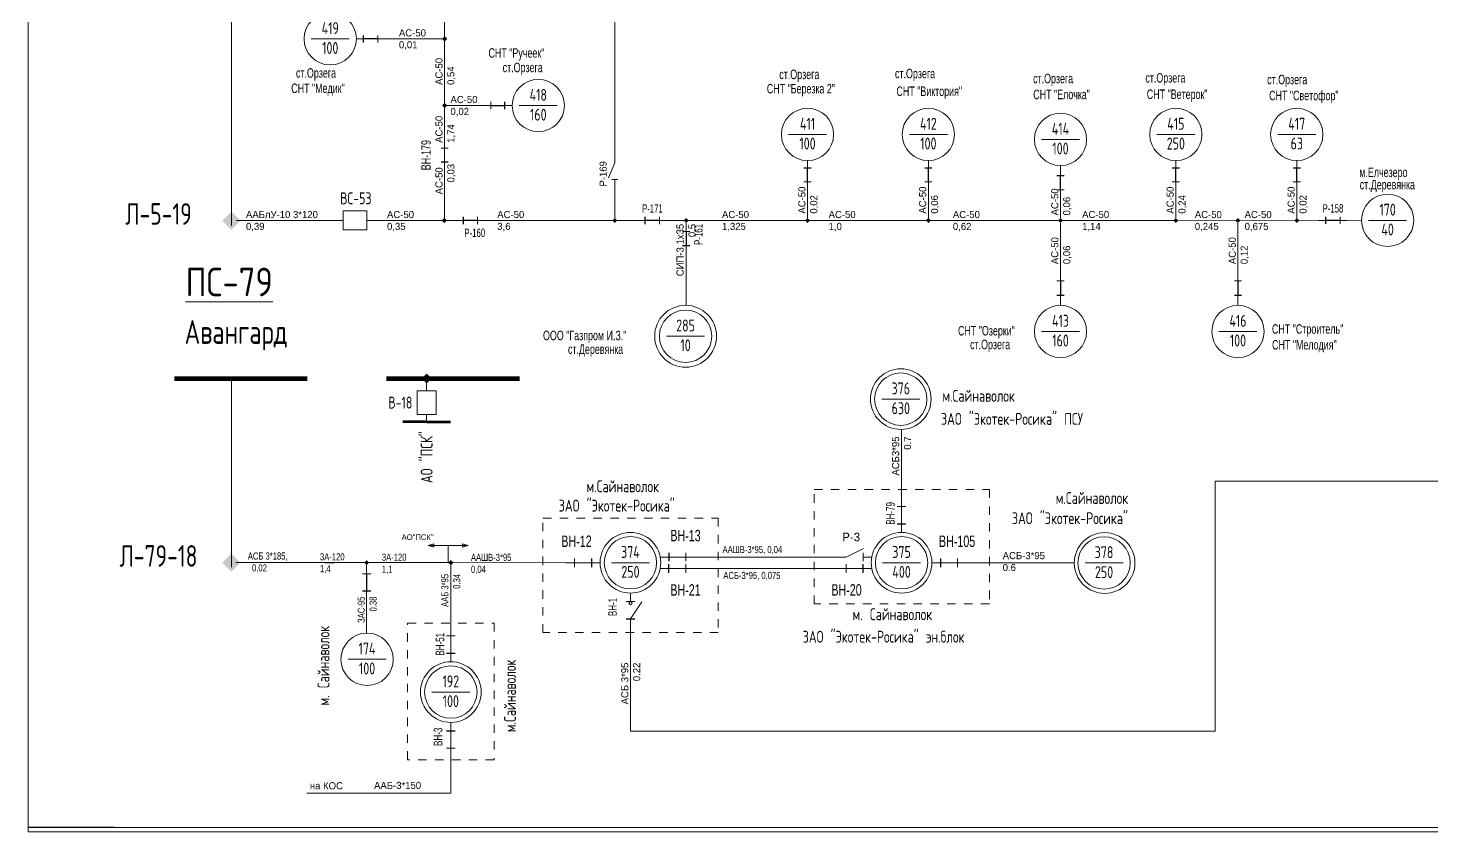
# Model space of a CAD drawing. Header units: millimetres. Extents: x 11 to 409, y 3 to 285.
# Drawn here: x 11.4 to 178, y 2.6 to 98 of the extents above; entities that cross this region are included whole.
import ezdxf
from ezdxf.enums import TextEntityAlignment as Align

# ---------------------------------------------------------------- set-up
doc = ezdxf.new("R2010")
doc.units = ezdxf.units.MM
doc.linetypes.add('JIS_02_1.0', pattern=[2, 1, -1])
for name, color, linetype, lineweight in [('10_КВ', 250, 'Continuous', 18), ('АТРИБУТЫ', 7, 'Continuous', 13), ('РАЗЪЕД_РУБИЛЬН', 150, 'Continuous', 13), ('ТЕКСТ', 7, 'Continuous', 13)]:
    doc.layers.add(name, color=color, linetype=linetype, lineweight=lineweight)
doc.layers.add('Слой1', color=7, linetype='Continuous', lineweight=13, plot=False)
doc.layers.add('СХ_ОПЕРАТИВНАЯ', color=10, linetype='Continuous')
doc.layers.add('ШУНТ_РАЗЪЕД', color=161, linetype='Continuous')
doc.styles.add('ATTRIB', font='txt.shx', dxfattribs={"width": 0.7, "height": 5})
doc.styles.add('PRINADLEGNOST', font='txt.shx', dxfattribs={"width": 0.7, "height": 7})
doc.styles.add('МП', font='txt.shx', dxfattribs={"width": 0.7, "height": 2.5})
doc.styles.add('ПС', font='txt.shx', dxfattribs={"width": 0.8, "height": 12})
doc.styles.add('ТЕКСТ_МОДЕЛИ', font='txt.shx', dxfattribs={"width": 0.7, "height": 5})

# ---------------------------------------------------------------- blocks, each defined once
blk = doc.blocks.new('ВЫКЛЮЧАТЕЛЬ')
at = {"color": 0, "linetype": 'ByBlock'}
for p, q in [((0, 0), (0, -3)), ((0, -13), (0, -16))]:
    blk.add_line(p, q, dxfattribs=at)
blk.add_lwpolyline([(-4, -3), (4, -3), (4, -13), (-4, -13)], close=True, dxfattribs=at)
at = {"layer": 'АТРИБУТЫ', "style": 'ATTRIB', "width": 0.7}
blk.add_attdef('ДИСП_НОМ', text='', height=5, dxfattribs=at).set_placement((-6, -8), align=Align.MIDDLE_RIGHT)
at = {"layer": 'АТРИБУТЫ', "style": 'ATTRIB', "width": 0.7, "flags": 1}
blk.add_attdef('КОД', text='', height=5, dxfattribs=at).set_placement((-6, -14), align=Align.MIDDLE_RIGHT)
blk = doc.blocks.new('ОТВЕТВЛЕНИЕ')
at = {"color": 0, "linetype": 'ByBlock'}
blk.add_solid([(0, 1.06), (1.06, 0), (-1.06, 0), (0, -1.06)], dxfattribs=at)
blk = doc.blocks.new('ВЫКЛ_НАГРУЗКИ')
at = {"color": 0, "linetype": 'ByBlock'}
for p, q in [((0, 0), (0, -3)), ((0, -9), (0, -12))]:
    blk.add_line(p, q, dxfattribs=at)
at = {"layer": 'РАЗЪЕД_РУБИЛЬН', "color": 0, "linetype": 'ByBlock'}
blk.add_line((-1.5, -3), (1.5, -3), dxfattribs=at)
at = {"layer": 'СХ_ОПЕРАТИВНАЯ', "color": 0, "linetype": 'ByBlock'}
blk.add_line((-1.5, -9), (1.5, -9), dxfattribs=at)
at = {"layer": 'РАЗЪЕД_РУБИЛЬН', "color": 7, "style": 'ATTRIB', "width": 0.7}
blk.add_attdef('ДИСП_НОМ', text='', height=5, dxfattribs=at).set_placement((-4.75, -6), align=Align.MIDDLE_RIGHT)
at = {"layer": 'РАЗЪЕД_РУБИЛЬН', "color": 7, "style": 'ATTRIB', "width": 0.7, "flags": 1}
blk.add_attdef('КОД', text='', height=5, dxfattribs=at).set_placement((-4.75, -12), align=Align.MIDDLE_RIGHT)
blk = doc.blocks.new('ТРАНСФ_ПОДСТ')
at = {"color": 7}
blk.add_line((-8, -11), (8, -11), dxfattribs=at)
at = {"color": 0}
blk.add_circle((0, -11), 11, dxfattribs=at)
at = {"layer": 'АТРИБУТЫ', "style": 'ATTRIB', "width": 0.7, "flags": 4}
for tag, p in [('OBOZN', (0, -9)), ('MOCHNOCT', (0, -17.33))]:
    blk.add_attdef(tag, text='', height=5, dxfattribs=at).set_placement(p, align=Align.CENTER)
at = {"layer": 'АТРИБУТЫ', "style": 'ТЕКСТ_МОДЕЛИ', "width": 0.7}
blk.add_attdef('MESTO_1', text='', height=5, dxfattribs=at).set_placement((14, -11), align=Align.BOTTOM_LEFT)
blk.add_attdef('MESTO_2', text='', height=5, dxfattribs=at).set_placement((14, -12), align=Align.TOP_LEFT)
blk = doc.blocks.new('РАЗЪЕДИНИТЕЛЬ')
at = {"color": 0, "linetype": 'ByBlock'}
for p, q in [((0, 0), (0, -3)), ((0, -9), (0, -12))]:
    blk.add_line(p, q, dxfattribs=at)
at = {"layer": 'РАЗЪЕД_РУБИЛЬН', "color": 0, "linetype": 'ByBlock'}
blk.add_line((-1.5, -3), (1.5, -3), dxfattribs=at)
at = {"layer": 'СХ_ОПЕРАТИВНАЯ', "color": 0, "linetype": 'ByBlock'}
blk.add_line((-1.5, -9), (1.5, -9), dxfattribs=at)
at = {"layer": 'ШУНТ_РАЗЪЕД', "color": 0}
blk.add_line((0, -3), (0, -9), dxfattribs=at)
at = {"layer": 'РАЗЪЕД_РУБИЛЬН', "color": 7, "style": 'ATTRIB', "width": 0.7}
blk.add_attdef('ДИСП_НОМ', text='', height=5, dxfattribs=at).set_placement((-4.75, -6), align=Align.MIDDLE_RIGHT)
at = {"layer": 'РАЗЪЕД_РУБИЛЬН', "color": 7, "style": 'ATTRIB', "width": 0.7, "flags": 1}
blk.add_attdef('КОД', text='', height=5, dxfattribs=at).set_placement((-4.75, -12), align=Align.MIDDLE_RIGHT)
blk = doc.blocks.new('НАЗВАНИЕ_ОБЪЕКТА')
at = {"layer": 'АТРИБУТЫ'}
for tag, height, style, width, p in [('НОМЕР-ПС', 12, 'ПС', 0.8, (0, 0)), ('МЕСТОПОЛОЖЕНИЕ', 10, 'МП', 0.7, (0, -22)), ('ПРИНАДЛЕЖНОСТЬ', 7, 'PRINADLEGNOST', 0.7, (0, -37))]:
    blk.add_attdef(tag, text='', height=height, dxfattribs=dict(at, style=style, width=width)).set_placement(p, align=Align.TOP_CENTER)
blk = doc.blocks.new('ПРИСОЕД_ШИНЕ')
at = {"color": 0}
blk.add_solid([(0, 2.12), (2.12, 0), (-2.12, 0), (0, -2.12)], dxfattribs=at)
at = {"layer": 'АТРИБУТЫ', "style": 'ATTRIB', "width": 0.7}
blk.add_attdef('ДИСП_НОМ', text='', height=5, dxfattribs=at).set_placement((0, 3.12), align=Align.CENTER)

msp = doc.modelspace()

# ---------------------------------------------------------------- hatches: boundary and pattern name
at = {"layer": '10_КВ'}
h = msp.add_hatch(color=256, dxfattribs=at)
h.paths.add_polyline_path([(63.62, 36.58), (62.94, 36.58), (62.94, 36.38)])
h.paths.add_polyline_path([(63.62, 36.58), (62.94, 36.79), (62.94, 36.58)])
h.paths.add_polyline_path([(59.55, 36.38), (59.55, 36.58), (58.87, 36.58)])
h.paths.add_polyline_path([(58.87, 36.58), (59.55, 36.58), (59.55, 36.79)])

# ---------------------------------------------------------------- linework, layer by layer
msp.add_line((46.63, 34.55), (47.68, 34.55))
at = {"layer": '10_КВ', "color": 7, "ltscale": 100}
for p, q in [((35.51, 74.54), (35.51, 168.49)), ((60.81, 75.14), (60.81, 130.28)), ((53.72, 96.68), (60.81, 96.68)), ((65.96, 88.78), (60.81, 88.78)), ((36.11, 75.14), (47.91, 75.14)), ((52.42, 75.14), (108.96, 75.14)), ((103.87, 75.14), (118.22, 75.14)), ((118.22, 75.14), (147.59, 75.14)), ((147.59, 75.14), (169.61, 75.16)), ((35.51, 34.03), (35.51, 56.39)), ((152.26, 44.22), (152.26, 14.55))]:
    msp.add_line(p, q, dxfattribs=at)
at = {"layer": '10_КВ', "color": 7}
for p, q in [((81.01, 81.97), (80.25, 80.21)), ((103.88, 75.44), (103.88, 81.65)), ((118.22, 75.44), (118.22, 81.65)), ((133.9, 75.44), (133.9, 81.65)), ((147.59, 75.44), (147.59, 81.65)), ((161.94, 75.44), (161.94, 81.65)), ((81.35, 80.02), (80.67, 80.02)), ((36.11, 75.14), (44.58, 75.14)), ((89.47, 74.84), (89.47, 65.08)), ((133.9, 74.84), (133.9, 65.08)), ((154.96, 74.84), (154.96, 65.08))]:
    msp.add_line(p, q, dxfattribs=at)
at = {"layer": '10_КВ', "color": 7, "lineweight": 100}
for q in [(55.85, 51.27), (61.5, 51.27)]:
    msp.add_line((58.68, 51.27), q, dxfattribs=at)
at = {"layer": '10_КВ', "color": 250}
for p, q in [((115.04, 50.35), (115.04, 42.21)), ((46.63, 34.55), (36.03, 34.55)), ((61.25, 34.55), (47.68, 34.55)), ((51.56, 30.18), (51.56, 26.19))]:
    msp.add_line(p, q, dxfattribs=at)
at = {"layer": '10_КВ'}
for p, q in [((152.26, 44.22), (269.88, 44.21)), ((115.04, 39.16), (115.04, 41.19)), ((58.87, 36.58), (59.55, 36.79)), ((59.55, 36.79), (59.55, 36.38)), ((63.62, 36.58), (62.94, 36.79)), ((62.94, 36.79), (62.94, 36.38)), ((58.87, 36.58), (63.62, 36.58)), ((58.87, 36.58), (59.55, 36.38)), ((61.25, 36.58), (61.25, 34.55)), ((63.62, 36.58), (62.94, 36.38)), ((87.42, 35.22), (89.46, 35.22)), ((90.47, 35.22), (107.44, 35.22)), ((107.44, 35.22), (108.45, 35.22)), ((108.45, 35.22), (110.51, 36.22)), ((110.49, 35.73), (110.49, 34.71)), ((111.51, 35.22), (110.49, 35.22)), ((61.55, 26.87), (61.55, 34.25)), ((61.85, 34.55), (75.2, 34.54)), ((76.22, 34.54), (78.26, 34.54)), ((87.42, 33.87), (89.46, 33.87)), ((90.47, 33.87), (107.44, 33.87)), ((108.45, 33.87), (110.49, 33.87)), ((119.65, 34.54), (121.69, 34.54)), ((122.71, 34.54), (135.55, 34.54)), ((82.87, 27.89), (84.21, 29.92)), ((82.87, 26.88), (82.87, 14.55)), ((61.55, 25.85), (61.55, 23.81)), ((61.55, 14.58), (61.55, 12.55)), ((61.55, 11.53), (61.55, 7.22)), ((61.55, 7.22), (44.48, 7.22))]:
    msp.add_line(p, q, dxfattribs=at)
at = {"layer": '10_КВ', "linetype": 'Continuous'}
msp.add_lwpolyline([(11.38, 2.61), (409.03, 2.61), (409.03, 285.47), (11.38, 285.47)], close=True, dxfattribs=at)
at = {"layer": '10_КВ', "color": 7, "ltscale": 100}
for points in [[(81.01, 81.97), (81.01, 113.44), (125.06, 113.44), (125.06, 168.92)], [(81.01, 75.14), (81.01, 80.02)], [(82.87, 14.55), (152.26, 14.55), (152.26, 14.55)]]:
    msp.add_lwpolyline(points, dxfattribs=at)
at = {"layer": '10_КВ', "color": 7, "const_width": 0.565}
for points in [[(44.53, 56.39), (28.72, 56.39)], [(69.7, 56.39), (53.89, 56.39)]]:
    msp.add_lwpolyline(points, dxfattribs=at)
at = {"layer": '10_КВ', "linetype": 'JIS_02_1.0'}
for points in [[(104.65, 43.23), (125.46, 43.23), (125.46, 29.66), (104.65, 29.66)], [(72.48, 39.84), (93.29, 39.84), (93.29, 26.27), (72.48, 26.27)], [(56.42, 27.37), (66.68, 27.37), (66.68, 11.17), (56.42, 11.17)]]:
    msp.add_lwpolyline(points, close=True, dxfattribs=at)
at = {"layer": '10_КВ', "color": 7}
msp.add_circle((89.41, 61.41), 3.67, dxfattribs=at)
at = {"layer": '10_КВ'}
for centre, radius in [((114.95, 53.95), 3.6), ((82.87, 34.54), 3.6), ((115.04, 34.54), 3.6), ((139.14, 34.51), 3.6), ((82.87, 29.74), 0.188), ((61.55, 19.2), 3.6)]:
    msp.add_circle(centre, radius, dxfattribs=at)
at = {"layer": 'Defpoints', "color": 7, "ltscale": 100}
msp.add_line((21.64, 3.15), (11.38, 3.15), dxfattribs=at)
at = {"layer": 'Слой1', "color": 3}
msp.add_lwpolyline([(11.38, 3.15), (409.03, 3.15)], dxfattribs=at)

# ---------------------------------------------------------------- block references
at = {"layer": '10_КВ', "color": 7}
ref = msp.add_blockref('ТРАНСФ_ПОДСТ', (47.24, 99.79), dxfattribs=dict(at, xscale=0.2820040374052685, yscale=0.2820040374052685, zscale=0.2820040374052685))
ref.add_attrib('MESTO_1', 'ст.Орзега', dxfattribs={"layer": 'АТРИБУТЫ', "height": 1.128, "width": 0.7}).set_placement((43.17, 91.74), align=Align.BOTTOM_LEFT)
ref.add_attrib('MESTO_2', 'СНТ "Медик"', dxfattribs={"layer": 'АТРИБУТЫ', "height": 1.128, "width": 0.7}).set_placement((42.61, 91.39), align=Align.TOP_LEFT)
ref.add_attrib('OBOZN', '419', dxfattribs={"layer": 'АТРИБУТЫ', "height": 1.41, "style": 'ATTRIB', "width": 0.7, "flags": 4}).set_placement((47.24, 97.25), align=Align.CENTER)
ref.add_attrib('MOCHNOCT', '100', dxfattribs={"layer": 'АТРИБУТЫ', "height": 1.41, "style": 'ATTRIB', "width": 0.7, "flags": 4}).set_placement((47.24, 94.9), align=Align.CENTER)
at = {"layer": '10_КВ', "color": 7, "yscale": 0.2820040374052685, "zscale": 0.2820040374052685}
for p, xscale, rotation in [((53.72, 96.68), -0.2820040374052685, 270), ((65.44, 88.78), 0.2820040374052685, 90), ((103.88, 78.86), -0.2820040374052685, 180), ((118.22, 78.86), -0.2820040374052685, 180), ((147.59, 78.86), -0.2820040374052685, 180), ((161.94, 78.86), -0.2820040374052685, 180), ((133.9, 77.94), -0.2820040374052685, 180)]:
    msp.add_blockref('РАЗЪЕДИНИТЕЛЬ', p, dxfattribs=dict(at, xscale=xscale, rotation=rotation))
at = {"layer": '10_КВ', "color": 7}
for name, p, xscale, yscale, zscale in [('ОТВЕТВЛЕНИЕ', (60.82, 96.69), 0.2820040374052685, 0.2820040374052685, 0.2820040374052685), ('ОТВЕТВЛЕНИЕ', (60.82, 88.78), 0.2820040374052685, 0.2820040374052685, 0.2820040374052685), ('ОТВЕТВЛЕНИЕ', (60.78, 75.14), 0.2820040374052685, 0.2820040374052685, 0.2820040374052685), ('ОТВЕТВЛЕНИЕ', (81, 75.14), 0.2820040374052685, 0.2820040374052685, 0.2820040374052685), ('ОТВЕТВЛЕНИЕ', (89.47, 75.14), 0.2820040374052685, 0.2820040374052685, 0.2820040374052685), ('ОТВЕТВЛЕНИЕ', (103.88, 75.14), 0.2820040374052685, 0.2820040374052685, 0.2820040374052685), ('ОТВЕТВЛЕНИЕ', (118.22, 75.14), 0.2820040374052685, 0.2820040374052685, 0.2820040374052685), ('ОТВЕТВЛЕНИЕ', (133.9, 75.14), 0.2820040374052685, 0.2820040374052685, 0.2820040374052685), ('ОТВЕТВЛЕНИЕ', (147.59, 75.14), 0.2820040374052685, 0.2820040374052685, 0.2820040374052685), ('ОТВЕТВЛЕНИЕ', (154.96, 75.14), 0.2820040374052685, 0.2820040374052685, 0.2820040374052685), ('ОТВЕТВЛЕНИЕ', (161.94, 75.14), 0.2820040374052685, 0.2820040374052685, 0.2820040374052685), ('РАЗЪЕДИНИТЕЛЬ', (133.9, 68.83), 0.2820040374052685, 0.2820040374052685, 0.2820040374052685), ('РАЗЪЕДИНИТЕЛЬ', (154.96, 68.83), 0.2820040374052685, 0.2820040374052685, 0.2820040374052685), ('ПРИСОЕД_ШИНЕ', (58.68, 56.39), -0.2823309590457517, 0.2823309590458573, 0.2823309590458583)]:
    msp.add_blockref(name, p, dxfattribs=dict(at, xscale=xscale, yscale=yscale, zscale=zscale))
ref = msp.add_blockref('ТРАНСФ_ПОДСТ', (71.93, 91.88), dxfattribs=dict(at, xscale=0.2820040374052685, yscale=0.2820040374052685, zscale=0.2820040374052685))
ref.add_attrib('MESTO_1', 'ст.Орзега', dxfattribs={"layer": 'АТРИБУТЫ', "height": 1.128, "width": 0.7}).set_placement((67.7, 92.39), align=Align.BOTTOM_LEFT)
ref.add_attrib('MESTO_2', 'СНТ "Ручеек"', dxfattribs={"layer": 'АТРИБУТЫ', "height": 1.128, "width": 0.7}).set_placement((66.02, 95.58), align=Align.TOP_LEFT)
ref.add_attrib('OBOZN', '418', dxfattribs={"layer": 'АТРИБУТЫ', "height": 1.41, "style": 'ATTRIB', "width": 0.7, "flags": 4}).set_placement((71.93, 89.34), align=Align.CENTER)
ref.add_attrib('MOCHNOCT', '160', dxfattribs={"layer": 'АТРИБУТЫ', "height": 1.41, "style": 'ATTRIB', "width": 0.7, "flags": 4}).set_placement((71.93, 86.99), align=Align.CENTER)
ref = msp.add_blockref('ТРАНСФ_ПОДСТ', (103.88, 88.45), dxfattribs=dict(at, xscale=0.2820040374052685, yscale=0.2820040374052685, zscale=0.2820040374052685))
ref.add_attrib('MESTO_1', 'ст.Орзега', dxfattribs={"layer": 'АТРИБУТЫ', "height": 1.128, "width": 0.7}).set_placement((100.53, 91.57), align=Align.BOTTOM_LEFT)
ref.add_attrib('MESTO_2', 'СНТ "Березка 2"', dxfattribs={"layer": 'АТРИБУТЫ', "height": 1.128, "width": 0.7}).set_placement((99.05, 91.34), align=Align.TOP_LEFT)
ref.add_attrib('OBOZN', '411', dxfattribs={"layer": 'АТРИБУТЫ', "height": 1.41, "style": 'ATTRIB', "width": 0.7, "flags": 4}).set_placement((103.88, 85.91), align=Align.CENTER)
ref.add_attrib('MOCHNOCT', '100', dxfattribs={"layer": 'АТРИБУТЫ', "height": 1.41, "style": 'ATTRIB', "width": 0.7, "flags": 4}).set_placement((103.88, 83.56), align=Align.CENTER)
ref = msp.add_blockref('ТРАНСФ_ПОДСТ', (118.22, 88.45), dxfattribs=dict(at, xscale=0.2820040374052685, yscale=0.2820040374052685, zscale=0.2820040374052685))
ref.add_attrib('MESTO_1', 'ст.Орзега', dxfattribs={"layer": 'АТРИБУТЫ', "height": 1.128, "width": 0.7}).set_placement((114.26, 91.67), align=Align.BOTTOM_LEFT)
ref.add_attrib('MESTO_2', 'СНТ "Виктория"', dxfattribs={"layer": 'АТРИБУТЫ', "height": 1.128, "width": 0.7}).set_placement((114.43, 91.04), align=Align.TOP_LEFT)
ref.add_attrib('OBOZN', '412', dxfattribs={"layer": 'АТРИБУТЫ', "height": 1.41, "style": 'ATTRIB', "width": 0.7, "flags": 4}).set_placement((118.22, 85.91), align=Align.CENTER)
ref.add_attrib('MOCHNOCT', '100', dxfattribs={"layer": 'АТРИБУТЫ', "height": 1.41, "style": 'ATTRIB', "width": 0.7, "flags": 4}).set_placement((118.22, 83.56), align=Align.CENTER)
ref = msp.add_blockref('ТРАНСФ_ПОДСТ', (133.9, 87.86), dxfattribs=dict(at, xscale=0.2820040374052685, yscale=0.2820040374052685, zscale=0.2820040374052685))
ref.add_attrib('MESTO_1', 'СНТ "Елочка"', dxfattribs={"layer": 'АТРИБУТЫ', "height": 1.128, "width": 0.7}).set_placement((130.67, 89.19), align=Align.BOTTOM_LEFT)
ref.add_attrib('MESTO_2', 'ст.Орзега', dxfattribs={"layer": 'АТРИБУТЫ', "height": 1.128, "width": 0.7}).set_placement((130.65, 92.55), align=Align.TOP_LEFT)
ref.add_attrib('OBOZN', '414', dxfattribs={"layer": 'АТРИБУТЫ', "height": 1.41, "style": 'ATTRIB', "width": 0.7, "flags": 4}).set_placement((133.9, 85.32), align=Align.CENTER)
ref.add_attrib('MOCHNOCT', '100', dxfattribs={"layer": 'АТРИБУТЫ', "height": 1.41, "style": 'ATTRIB', "width": 0.7, "flags": 4}).set_placement((133.9, 82.97), align=Align.CENTER)
ref = msp.add_blockref('ТРАНСФ_ПОДСТ', (147.59, 88.45), dxfattribs=dict(at, xscale=0.2820040374052685, yscale=0.2820040374052685, zscale=0.2820040374052685))
ref.add_attrib('MESTO_1', 'ст.Орзега', dxfattribs={"layer": 'АТРИБУТЫ', "height": 1.128, "width": 0.7}).set_placement((143.97, 91.16), align=Align.BOTTOM_LEFT)
ref.add_attrib('MESTO_2', 'СНТ "Ветерок"', dxfattribs={"layer": 'АТРИБУТЫ', "height": 1.128, "width": 0.7}).set_placement((144.14, 90.68), align=Align.TOP_LEFT)
ref.add_attrib('OBOZN', '415', dxfattribs={"layer": 'АТРИБУТЫ', "height": 1.41, "style": 'ATTRIB', "width": 0.7, "flags": 4}).set_placement((147.59, 85.91), align=Align.CENTER)
ref.add_attrib('MOCHNOCT', '250', dxfattribs={"layer": 'АТРИБУТЫ', "height": 1.41, "style": 'ATTRIB', "width": 0.7, "flags": 4}).set_placement((147.59, 83.56), align=Align.CENTER)
ref = msp.add_blockref('ТРАНСФ_ПОДСТ', (161.94, 88.45), dxfattribs=dict(at, xscale=0.2820040374052685, yscale=0.2820040374052685, zscale=0.2820040374052685))
ref.add_attrib('MESTO_1', 'ст.Орзега', dxfattribs={"layer": 'АТРИБУТЫ', "height": 1.128, "width": 0.7}).set_placement((158.43, 90.96), align=Align.BOTTOM_LEFT)
ref.add_attrib('MESTO_2', 'СНТ "Светофор"', dxfattribs={"layer": 'АТРИБУТЫ', "height": 1.128, "width": 0.7}).set_placement((158.66, 90.53), align=Align.TOP_LEFT)
ref.add_attrib('OBOZN', '417', dxfattribs={"layer": 'АТРИБУТЫ', "height": 1.41, "style": 'ATTRIB', "width": 0.7, "flags": 4}).set_placement((161.94, 85.91), align=Align.CENTER)
ref.add_attrib('MOCHNOCT', '63', dxfattribs={"layer": 'АТРИБУТЫ', "height": 1.41, "style": 'ATTRIB', "width": 0.7, "flags": 4}).set_placement((161.94, 83.56), align=Align.CENTER)
ref = msp.add_blockref('ВЫКЛ_НАГРУЗКИ', (60.81, 84.58), dxfattribs=dict(at, xscale=-0.2820040374053809, yscale=0.282004037405374, zscale=0.2820040374053748))
ref.add_attrib('ДИСП_НОМ', 'ВН-179', dxfattribs={"layer": 'РАЗЪЕД_РУБИЛЬН', "color": 7, "height": 1.128, "rotation": 90, "width": 0.7}).set_placement((59.17, 82.89), align=Align.CENTER)
ref = msp.add_blockref('ТРАНСФ_ПОДСТ', (172.72, 78.26), dxfattribs=dict(at, xscale=0.2820040374052685, yscale=0.2820040374052685, zscale=0.2820040374052685))
ref.add_attrib('MESTO_1', 'ст.Деревянка', dxfattribs={"layer": 'АТРИБУТЫ', "height": 1.128, "width": 0.7}).set_placement((169.41, 78.49), align=Align.BOTTOM_LEFT)
ref.add_attrib('MESTO_2', 'м.Елчезеро', dxfattribs={"layer": 'АТРИБУТЫ', "height": 1.128, "width": 0.7}).set_placement((169.36, 81.42), align=Align.TOP_LEFT)
ref.add_attrib('OBOZN', '170', dxfattribs={"layer": 'АТРИБУТЫ', "height": 1.41, "style": 'ATTRIB', "width": 0.7, "flags": 4}).set_placement((172.72, 75.72), align=Align.CENTER)
ref.add_attrib('MOCHNOCT', '40', dxfattribs={"layer": 'АТРИБУТЫ', "height": 1.41, "style": 'ATTRIB', "width": 0.7, "flags": 4}).set_placement((172.72, 73.37), align=Align.CENTER)
ref = msp.add_blockref('ВЫКЛЮЧАТЕЛЬ', (52.42, 75.14), dxfattribs=dict(at, xscale=-0.282004037405374, yscale=0.282004037405374, zscale=0.2820040374053748, rotation=270))
ref.add_attrib('ДИСП_НОМ', 'ВС-53', dxfattribs={"layer": 'АТРИБУТЫ', "height": 1.41, "style": 'ATTRIB', "width": 0.7}).set_placement((52.14, 77.77), align=Align.MIDDLE_RIGHT)
at = {"layer": '10_КВ', "linetype": 'Continuous'}
ref = msp.add_blockref('ПРИСОЕД_ШИНЕ', (35.51, 75.12), dxfattribs=dict(at, xscale=0.5110548295112571, yscale=0.5110548295112571, zscale=0.5110548295112571))
ref.add_attrib('ДИСП_НОМ', 'Л-5-19', dxfattribs={"layer": 'АТРИБУТЫ', "height": 2.555, "style": 'ATTRIB', "width": 0.7}).set_placement((26.86, 74.64), align=Align.CENTER)
at = {"layer": '10_КВ', "color": 7}
ref = msp.add_blockref('НАЗВАНИЕ_ОБЪЕКТА', (36.06, 69.54), dxfattribs=dict(at, xscale=-0.2823309590457517, yscale=0.2823309590458573, zscale=0.2823309590458583))
ref.add_attrib('НОМЕР-ПС', '%%UПС-79', dxfattribs={"layer": 'АТРИБУТЫ', "height": 3.388, "style": 'ПС', "width": 0.8}).set_placement((35.25, 69.54), align=Align.TOP_CENTER)
ref.add_attrib('МЕСТОПОЛОЖЕНИЕ', 'Авангард', dxfattribs={"layer": 'АТРИБУТЫ', "height": 2.823, "style": 'МП', "width": 0.7}).set_placement((36.06, 63.33), align=Align.TOP_CENTER)
ref = msp.add_blockref('ТРАНСФ_ПОДСТ', (133.9, 65.08), dxfattribs=dict(at, xscale=-0.2820040374052685, yscale=0.2820040374052685, zscale=0.2820040374052685))
ref.add_attrib('MESTO_1', 'СНТ "Озерки"', dxfattribs={"layer": 'АТРИБУТЫ', "height": 1.128, "width": 0.7}).set_placement((121.74, 61.16), align=Align.BOTTOM_LEFT)
ref.add_attrib('MESTO_2', 'ст.Орзега', dxfattribs={"layer": 'АТРИБУТЫ', "height": 1.128, "width": 0.7}).set_placement((123.17, 61), align=Align.TOP_LEFT)
ref.add_attrib('OBOZN', '413', dxfattribs={"layer": 'АТРИБУТЫ', "height": 1.41, "style": 'ATTRIB', "width": 0.7, "flags": 4}).set_placement((133.9, 62.54), align=Align.CENTER)
ref.add_attrib('MOCHNOCT', '160', dxfattribs={"layer": 'АТРИБУТЫ', "height": 1.41, "style": 'ATTRIB', "width": 0.7, "flags": 4}).set_placement((133.9, 60.19), align=Align.CENTER)
ref = msp.add_blockref('ТРАНСФ_ПОДСТ', (154.96, 65.08), dxfattribs=dict(at, xscale=-0.2820040374052685, yscale=0.2820040374052685, zscale=0.2820040374052685))
ref.add_attrib('MESTO_1', 'СНТ "Строитель"', dxfattribs={"layer": 'АТРИБУТЫ', "height": 1.128, "width": 0.7}).set_placement((159, 61.37), align=Align.BOTTOM_LEFT)
ref.add_attrib('MESTO_2', 'СНТ "Мелодия"', dxfattribs={"layer": 'АТРИБУТЫ', "height": 1.128, "width": 0.7}).set_placement((159.01, 60.96), align=Align.TOP_LEFT)
ref.add_attrib('OBOZN', '416', dxfattribs={"layer": 'АТРИБУТЫ', "height": 1.41, "style": 'ATTRIB', "width": 0.7, "flags": 4}).set_placement((154.96, 62.54), align=Align.CENTER)
ref.add_attrib('MOCHNOCT', '100', dxfattribs={"layer": 'АТРИБУТЫ', "height": 1.41, "style": 'ATTRIB', "width": 0.7, "flags": 4}).set_placement((154.96, 60.19), align=Align.CENTER)
ref = msp.add_blockref('ТРАНСФ_ПОДСТ', (89.41, 64.51), dxfattribs=dict(at, xscale=-0.2820040374052685, yscale=0.2820040374052685, zscale=0.2820040374052685))
ref.add_attrib('MESTO_1', 'ООО "Газпром И.З."', dxfattribs={"layer": 'АТРИБУТЫ', "height": 1.128, "width": 0.7}).set_placement((72.49, 60.6), align=Align.BOTTOM_LEFT)
ref.add_attrib('MESTO_2', 'ст.Деревянка', dxfattribs={"layer": 'АТРИБУТЫ', "height": 1.128, "width": 0.7}).set_placement((75.45, 60.44), align=Align.TOP_LEFT)
ref.add_attrib('OBOZN', '285', dxfattribs={"layer": 'АТРИБУТЫ', "height": 1.41, "style": 'ATTRIB', "width": 0.7, "flags": 4}).set_placement((89.41, 61.98), align=Align.CENTER)
ref.add_attrib('MOCHNOCT', '10', dxfattribs={"layer": 'АТРИБУТЫ', "height": 1.41, "style": 'ATTRIB', "width": 0.7, "flags": 4}).set_placement((89.41, 59.63), align=Align.CENTER)
at = {"layer": '10_КВ', "color": 250}
ref = msp.add_blockref('ТРАНСФ_ПОДСТ', (114.95, 57.05), dxfattribs=dict(at, xscale=0.2824177048198092, yscale=0.2824177048198092, zscale=0.2824177048198092))
ref.add_attrib('MESTO_1', 'м.Сайнаволок', dxfattribs={"layer": 'АТРИБУТЫ', "height": 1.4121, "style": 'ТЕКСТ_МОДЕЛИ', "width": 0.7}).set_placement((119.88, 53.21), align=Align.BOTTOM_LEFT)
ref.add_attrib('MESTO_2', 'ЗАО "Экотек-Росика" ПСУ', dxfattribs={"layer": 'АТРИБУТЫ', "height": 1.4121, "style": 'ТЕКСТ_МОДЕЛИ', "width": 0.7}).set_placement((119.72, 52.31), align=Align.TOP_LEFT)
ref.add_attrib('OBOZN', '376', dxfattribs={"layer": 'АТРИБУТЫ', "height": 1.412, "style": 'ATTRIB', "width": 0.7, "flags": 4}).set_placement((114.95, 54.51), align=Align.CENTER)
ref.add_attrib('MOCHNOCT', '630', dxfattribs={"layer": 'АТРИБУТЫ', "height": 1.412, "style": 'ATTRIB', "width": 0.7, "flags": 4}).set_placement((114.95, 52.16), align=Align.CENTER)
at = {"layer": '10_КВ', "color": 7, "xscale": 0.2823309590457517, "yscale": 0.2823309590457517, "zscale": 0.2823309590457517}
msp.add_blockref('ВЫКЛЮЧАТЕЛЬ', (58.68, 55.79), dxfattribs=at).add_auto_attribs({'ДИСП_НОМ': 'В-18'})
at = {"layer": '10_КВ', "color": 250}
ref = msp.add_blockref('ТРАНСФ_ПОДСТ', (82.87, 37.65), dxfattribs=dict(at, xscale=0.2824177048198092, yscale=0.2824177048198092, zscale=0.2824177048198092))
ref.add_attrib('MESTO_1', 'м.Сайнаволок', dxfattribs={"layer": 'АТРИБУТЫ', "height": 1.4121, "style": 'ТЕКСТ_МОДЕЛИ', "width": 0.7}).set_placement((77.65, 42.48), align=Align.BOTTOM_LEFT)
ref.add_attrib('MESTO_2', 'ЗАО "Экотек-Росика"', dxfattribs={"layer": 'АТРИБУТЫ', "height": 1.4121, "style": 'ТЕКСТ_МОДЕЛИ', "width": 0.7}).set_placement((74.36, 42.02), align=Align.TOP_LEFT)
ref.add_attrib('OBOZN', '374', dxfattribs={"layer": 'АТРИБУТЫ', "height": 1.412, "style": 'ATTRIB', "width": 0.7, "flags": 4}).set_placement((82.87, 35.11), align=Align.CENTER)
ref.add_attrib('MOCHNOCT', '250', dxfattribs={"layer": 'АТРИБУТЫ', "height": 1.412, "style": 'ATTRIB', "width": 0.7, "flags": 4}).set_placement((82.87, 32.75), align=Align.CENTER)
at = {"layer": '10_КВ'}
ref = msp.add_blockref('ВЫКЛ_НАГРУЗКИ', (115.04, 42.21), dxfattribs=dict(at, xscale=0.3392594025755698, yscale=0.3392594025755698, zscale=0.3392594025755698))
ref.add_attrib('ДИСП_НОМ', 'ВН-79', dxfattribs={"layer": 'РАЗЪЕД_РУБИЛЬН', "color": 7, "height": 1.018, "rotation": 90, "width": 0.7}).set_placement((113.71, 40.39), align=Align.MIDDLE)
at = {"layer": '10_КВ', "color": 250}
ref = msp.add_blockref('ТРАНСФ_ПОДСТ', (139.07, 37.62), dxfattribs=dict(at, xscale=0.2824177048198092, yscale=0.2824177048198092, zscale=0.2824177048198092))
ref.add_attrib('MESTO_1', 'м.Сайнаволок', dxfattribs={"layer": 'АТРИБУТЫ', "height": 1.4121, "style": 'ТЕКСТ_МОДЕЛИ', "width": 0.7}).set_placement((133.33, 41.09), align=Align.BOTTOM_LEFT)
ref.add_attrib('MESTO_2', 'ЗАО "Экотек-Росика"', dxfattribs={"layer": 'АТРИБУТЫ', "height": 1.4121, "style": 'ТЕКСТ_МОДЕЛИ', "width": 0.7}).set_placement((128.14, 40.53), align=Align.TOP_LEFT)
ref.add_attrib('OBOZN', '378', dxfattribs={"layer": 'АТРИБУТЫ', "height": 1.412, "style": 'ATTRIB', "width": 0.7, "flags": 4}).set_placement((139.07, 35.08), align=Align.CENTER)
ref.add_attrib('MOCHNOCT', '250', dxfattribs={"layer": 'АТРИБУТЫ', "height": 1.412, "style": 'ATTRIB', "width": 0.7, "flags": 4}).set_placement((139.07, 32.72), align=Align.CENTER)
at = {"layer": '10_КВ'}
ref = msp.add_blockref('ВЫКЛ_НАГРУЗКИ', (90.47, 35.22), dxfattribs=dict(at, xscale=0.3392594025755565, yscale=0.3392594025755565, zscale=0.3392594025755565, rotation=270))
ref.add_attrib('ДИСП_НОМ', 'ВН-13', dxfattribs={"layer": 'РАЗЪЕД_РУБИЛЬН', "color": 7, "height": 1.357, "width": 0.7}).set_placement((89.4, 37.76), align=Align.MIDDLE)
ref = msp.add_blockref('ВЫКЛ_НАГРУЗКИ', (75.2, 34.54), dxfattribs=dict(at, xscale=-0.3392594025755565, yscale=0.3392594025755565, zscale=0.3392594025755565, rotation=90))
ref.add_attrib('ДИСП_НОМ', 'ВН-12', dxfattribs={"layer": 'РАЗЪЕД_РУБИЛЬН', "color": 7, "height": 1.357, "width": 0.7}).set_placement((78.26, 37.09), align=Align.MIDDLE_RIGHT)
at = {"layer": '10_КВ', "color": 250}
ref = msp.add_blockref('ТРАНСФ_ПОДСТ', (115.04, 37.65), dxfattribs=dict(at, xscale=0.2824177048198092, yscale=0.2824177048198092, zscale=0.2824177048198092))
ref.add_attrib('MESTO_1', 'м. Сайнаволок', dxfattribs={"layer": 'АТРИБУТЫ', "height": 1.4121, "style": 'ТЕКСТ_МОДЕЛИ', "width": 0.7}).set_placement((109.22, 27.3), align=Align.BOTTOM_LEFT)
ref.add_attrib('MESTO_2', 'ЗАО "Экотек-Росика" эн.блок', dxfattribs={"layer": 'АТРИБУТЫ', "height": 1.4121, "style": 'ТЕКСТ_МОДЕЛИ', "width": 0.7}).set_placement((103.31, 26.47), align=Align.TOP_LEFT)
ref.add_attrib('OBOZN', '375', dxfattribs={"layer": 'АТРИБУТЫ', "height": 1.412, "style": 'ATTRIB', "width": 0.7, "flags": 4}).set_placement((115.04, 35.11), align=Align.CENTER)
ref.add_attrib('MOCHNOCT', '400', dxfattribs={"layer": 'АТРИБУТЫ', "height": 1.412, "style": 'ATTRIB', "width": 0.7, "flags": 4}).set_placement((115.04, 32.75), align=Align.CENTER)
at = {"layer": '10_КВ'}
ref = msp.add_blockref('ВЫКЛ_НАГРУЗКИ', (122.71, 34.54), dxfattribs=dict(at, xscale=0.3392594025755565, yscale=0.3392594025755565, zscale=0.3392594025755565, rotation=270))
ref.add_attrib('ДИСП_НОМ', 'ВН-105', dxfattribs={"layer": 'РАЗЪЕД_РУБИЛЬН', "color": 7, "height": 1.357, "width": 0.7}).set_placement((121.63, 37.09), align=Align.MIDDLE)
at = {"layer": '10_КВ', "linetype": 'Continuous'}
ref = msp.add_blockref('ПРИСОЕД_ШИНЕ', (35.51, 34.55), dxfattribs=dict(at, xscale=0.5110548295112571, yscale=0.5110548295112571, zscale=0.5110548295112571))
ref.add_attrib('ДИСП_НОМ', 'Л-79-18', dxfattribs={"layer": 'АТРИБУТЫ', "height": 2.555, "style": 'ATTRIB', "width": 0.7}).set_placement((26.86, 34.07), align=Align.CENTER)
at = {"layer": '10_КВ', "xscale": 0.3392594025755698, "yscale": 0.3392594025755698, "zscale": 0.3392594025755698}
msp.add_blockref('РАЗЪЕДИНИТЕЛЬ', (51.56, 34.25), dxfattribs=at)
at = {"layer": '10_КВ', "color": 250, "xscale": 0.2824177048198092, "yscale": 0.2824177048198092, "zscale": 0.2824177048198092}
for p in [(51.56, 34.55), (51.56, 34.55), (61.55, 34.55)]:
    msp.add_blockref('ОТВЕТВЛЕНИЕ', p, dxfattribs=at)
at = {"layer": '10_КВ'}
ref = msp.add_blockref('ВЫКЛ_НАГРУЗКИ', (90.47, 33.87), dxfattribs=dict(at, xscale=-0.3392594025755568, yscale=0.3392594025755568, zscale=0.3392594025755568, rotation=270))
ref.add_attrib('ДИСП_НОМ', 'ВН-21', dxfattribs={"layer": 'РАЗЪЕД_РУБИЛЬН', "color": 7, "height": 1.357, "width": 0.7}).set_placement((89.4, 31.32), align=Align.MIDDLE)
ref = msp.add_blockref('ВЫКЛ_НАГРУЗКИ', (107.44, 33.87), dxfattribs=dict(at, xscale=0.3392594025755568, yscale=0.3392594025755568, zscale=0.3392594025755568, rotation=90.00000000000001))
ref.add_attrib('ДИСП_НОМ', 'ВН-20', dxfattribs={"layer": 'РАЗЪЕД_РУБИЛЬН', "color": 7, "height": 1.357, "width": 0.7}).set_placement((108.51, 31.32), align=Align.MIDDLE)
ref = msp.add_blockref('ВЫКЛ_НАГРУЗКИ', (82.87, 30.95), dxfattribs=dict(at, xscale=0.3392594025755698, yscale=0.3392594025755698, zscale=0.3392594025755698))
ref.add_attrib('ДИСП_НОМ', 'ВН-1', dxfattribs={"layer": 'РАЗЪЕД_РУБИЛЬН', "color": 7, "height": 1.018, "rotation": 90, "width": 0.7}).set_placement((80.74, 29.29), align=Align.MIDDLE)
at = {"layer": '10_КВ', "color": 250}
ref = msp.add_blockref('ТРАНСФ_ПОДСТ', (51.61, 26.19), dxfattribs=dict(at, xscale=0.2824177048198092, yscale=0.2824177048198092, zscale=0.2824177048198092))
ref.add_attrib('MESTO_1', 'м. Сайнаволок', dxfattribs={"layer": 'АТРИБУТЫ', "height": 1.4121, "rotation": 90, "style": 'ТЕКСТ_МОДЕЛИ', "width": 0.7}).set_placement((47.57, 17.6), align=Align.BOTTOM_LEFT)
ref.add_attrib('OBOZN', '174', dxfattribs={"layer": 'АТРИБУТЫ', "height": 1.412, "style": 'ATTRIB', "width": 0.7, "flags": 4}).set_placement((51.61, 23.65), align=Align.CENTER)
ref.add_attrib('MOCHNOCT', '100', dxfattribs={"layer": 'АТРИБУТЫ', "height": 1.412, "style": 'ATTRIB', "width": 0.7, "flags": 4}).set_placement((51.61, 21.29), align=Align.CENTER)
at = {"layer": '10_КВ'}
ref = msp.add_blockref('ВЫКЛ_НАГРУЗКИ', (61.55, 26.87), dxfattribs=dict(at, xscale=0.3392594025755698, yscale=0.3392594025755698, zscale=0.3392594025755698))
ref.add_attrib('ДИСП_НОМ', 'ВН-51', dxfattribs={"layer": 'РАЗЪЕД_РУБИЛЬН', "color": 7, "height": 1.018, "rotation": 90, "width": 0.7}).set_placement((60.27, 24.87), align=Align.MIDDLE)
at = {"layer": '10_КВ', "color": 250}
ref = msp.add_blockref('ТРАНСФ_ПОДСТ', (61.55, 22.3), dxfattribs=dict(at, xscale=0.2824177048198092, yscale=0.2824177048198092, zscale=0.2824177048198092))
ref.add_attrib('MESTO_1', 'м.Сайнаволок', dxfattribs={"layer": 'АТРИБУТЫ', "height": 1.4121, "rotation": 90, "style": 'ТЕКСТ_МОДЕЛИ', "width": 0.7}).set_placement((69.7, 14.44), align=Align.BOTTOM_LEFT)
ref.add_attrib('OBOZN', '192', dxfattribs={"layer": 'АТРИБУТЫ', "height": 1.412, "style": 'ATTRIB', "width": 0.7, "flags": 4}).set_placement((61.55, 19.76), align=Align.CENTER)
ref.add_attrib('MOCHNOCT', '100', dxfattribs={"layer": 'АТРИБУТЫ', "height": 1.412, "style": 'ATTRIB', "width": 0.7, "flags": 4}).set_placement((61.55, 17.41), align=Align.CENTER)
at = {"layer": '10_КВ'}
ref = msp.add_blockref('ВЫКЛ_НАГРУЗКИ', (61.55, 11.53), dxfattribs=dict(at, xscale=-0.3392594025755698, yscale=0.3392594025755698, zscale=0.3392594025755698, rotation=180))
ref.add_attrib('ДИСП_НОМ', 'ВН-3', dxfattribs={"layer": 'РАЗЪЕД_РУБИЛЬН', "color": 7, "height": 1.018, "rotation": 90, "width": 0.7}).set_placement((60.04, 14.98), align=Align.MIDDLE_RIGHT)
at = {"layer": 'РАЗЪЕД_РУБИЛЬН'}
ref = msp.add_blockref('РАЗЪЕДИНИТЕЛЬ', (87.16, 75.14), dxfattribs=dict(at, xscale=-0.2823309590457517, yscale=0.2823309590457517, zscale=0.2823309590457517, rotation=270))
ref.add_attrib('ДИСП_НОМ', 'Р-171', dxfattribs={"color": 7, "height": 0.99, "width": 0.7}).set_placement((86.71, 76.56), align=Align.MIDDLE_RIGHT)
ref = msp.add_blockref('РАЗЪЕДИНИТЕЛЬ', (167.92, 75.15), dxfattribs=dict(at, xscale=-0.2823309590457517, yscale=0.2823309590457517, zscale=0.2823309590457517, rotation=270))
ref.add_attrib('ДИСП_НОМ', 'Р-158', dxfattribs={"color": 7, "height": 0.99, "width": 0.7}).set_placement((167.47, 76.58), align=Align.MIDDLE_RIGHT)
ref = msp.add_blockref('РАЗЪЕДИНИТЕЛЬ', (65.58, 75.14), dxfattribs=dict(at, xscale=-0.2823309590457517, yscale=0.2823309590457517, zscale=0.2823309590457517, rotation=270))
ref.add_attrib('ДИСП_НОМ', 'Р-160', dxfattribs={"color": 7, "height": 0.99, "width": 0.7}).set_placement((65.63, 73.68), align=Align.MIDDLE_RIGHT)
ref = msp.add_blockref('РАЗЪЕДИНИТЕЛЬ', (89.47, 74.67), dxfattribs=dict(at, xscale=-0.2823309590457517, yscale=0.2823309590457517, zscale=0.2823309590457517))
ref.add_attrib('ДИСП_НОМ', 'Р-161', dxfattribs={"color": 7, "height": 0.99, "rotation": 90, "width": 0.7}).set_placement((90.93, 74.72), align=Align.MIDDLE_RIGHT)

# ---------------------------------------------------------------- texts
at = {"layer": 'ТЕКСТ', "color": 7, "style": 'ТЕКСТ_МОДЕЛИ', "width": 0.7}
msp.add_text('АО "ПСК"', height=1.412, rotation=90, dxfattribs=at).set_placement((58.68, 50.14), align=Align.MIDDLE_RIGHT)
at = {"layer": 'ТЕКСТ', "color": 7, "char_height": 0.846, "attachment_point": 1}
for s, insert, width in [('АС-50\\P0,01', (55.39, 97.82), 11.1539), ('АС-50\\P0,02', (61.51, 89.91), 11.1539), ('ААБлУ-10 3*120\\P0,39', (37.24, 76.27), 11.1539), ('АС-50\\P0,35', (53.98, 76.27), 11.1539), ('АС-50\\P3,6', (67.06, 76.27), 11.1539), ('АС-50\\P1,325', (93.73, 76.27), 5.3653), ('АС-50\\P1,0', (106.38, 76.27), 11.1539), ('АС-50\\P0,62', (121.13, 76.27), 11.1539), ('АС-50\\P1,14', (136.47, 76.27), 11.1539), ('АС-50\\P0,245', (149.84, 76.27), 11.1539), ('АС-50\\P0,675', (155.75, 76.27), 11.1539), ('{\\W0.8;АСБ 3*185,\\P  0,02}', (37.46, 35.76), 11.1539), ('{\\W0.8;3А-120\\P1,4}', (46.02, 35.67), 11.1539), ('{\\W0.8;3А-120\\P1,1}', (53.37, 35.62), 4.8498), ('{\\W0.8;ААШВ-3*95\\P0,04}', (63.94, 35.6), 11.1539), ('{\\W0.8;ААШВ-3*95, 0,04}', (93.8, 36.53), 11.1539), ('АСБ-3*95\\P0.6', (127.04, 35.81), 11.1539), ('{\\W0.8;АСБ-3*95, 0,075}', (93.89, 33.46), 11.1539), ('на КОС ', (44.82, 8.51), 4.8498), ('ААБ-3*150', (52.44, 8.55), 4.8498)]:
    msp.add_mtext(s, dxfattribs=dict(at, insert=insert, width=width))
at = {"layer": 'ТЕКСТ', "color": 7, "char_height": 0.846, "rotation": 90}
for s, insert, width, attachment_point in [('АС-50\\P0,54', (59.72, 91.22), 4.7157, 1), ('АС-50\\P1,74', (59.72, 84.35), 4.7157, 1), ('\\pi0.9086;АС-50\\P\\pi2.3186;0,03', (59.72, 77.33), 4.7157, 1), ('Р-169', (79.2, 79.17), 5.8529, 1), ('АС-50\\P0,02', (102.79, 75.95), 4.7157, 1), ('АС-50\\P0,06', (117.12, 75.95), 4.7157, 1), ('АС-50\\P0,06', (132.8, 75.74), 4.7157, 1), ('АС-50\\P0,24', (146.49, 75.95), 4.7157, 1), ('АС-50\\P0,02', (160.85, 75.95), 4.7157, 1), ('СИП-3 1х35\\P0,5', (88.33, 74.74), 9.0723, 3), ('АС-50\\P0,06', (132.8, 69.96), 4.7157, 1), ('АС-50\\P0,12', (153.86, 69.96), 4.7157, 1), ('АСБ3*95\\P0.7', (113.91, 49.52), 5.6183, 3), ('{\\W0.8;ААБ 3*95\\P0.34}', (60.42, 33.21), 5.6183, 3), ('{\\W0.8;ЗАС-95\\P0.38}', (50.49, 30.52), 5.2249, 3), ('АСБ 3*95\\P0.22', (81.77, 22.69), 8.6948, 3)]:
    msp.add_mtext(s, dxfattribs=dict(at, insert=insert, width=width, attachment_point=attachment_point))
at = {"layer": 'ТЕКСТ', "attachment_point": 1}
for s, insert, char_height, width in [('АО"ПСК"', (55.71, 37.91), 0.679, 5.3528), ('Р-3', (108, 38.1), 1.018, 7.0412)]:
    msp.add_mtext(s, dxfattribs=dict(at, insert=insert, char_height=char_height, width=width))

doc.saveas('drawing.dxf')
